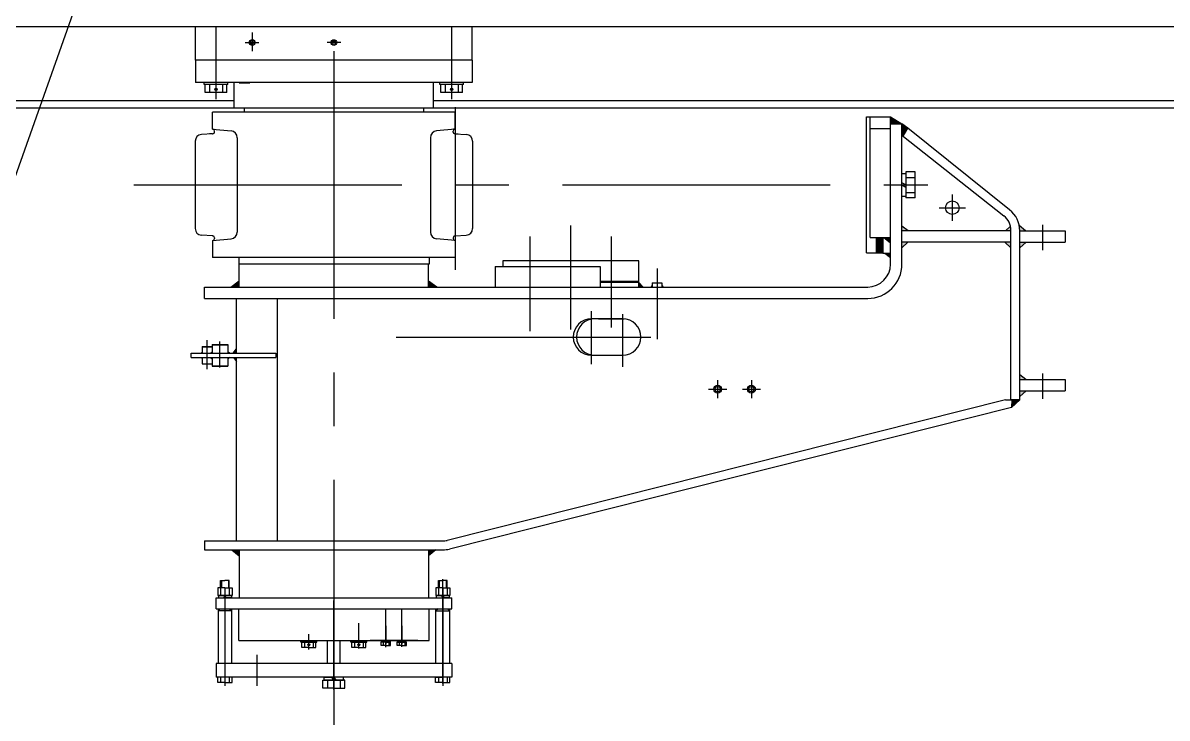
# Model space of a CAD drawing. Header units: millimetres. Extents: x -44903 to -2851, y -697 to 17820.
# Drawn here: x -34604 to -31400, y 4479 to 6426 of the extents above; entities that cross this region are included whole.
import ezdxf

# ---------------------------------------------------------------- set-up
doc = ezdxf.new("R2010")
doc.units = ezdxf.units.MM
doc.header["$LTSCALE"] = 600
doc.linetypes.add('F', pattern=[0.75, 0.5, -0.25])
doc.linetypes.add('G', pattern=[2, 1.25, -0.25, 0.25, -0.25])
for name, color, linetype in [('01', 7, 'Continuous'), ('02', 1, 'Continuous'), ('04', 2, 'F'), ('05', 142, 'G')]:
    doc.layers.add(name, color=color, linetype=linetype)

# ---------------------------------------------------------------- blocks, each defined once
blk = doc.blocks.new('*U146')
at = {"layer": '01'}
for p, q in [((-27.2, 9), (-27.2, 0)), ((0, 9), (-27.2, 9)), ((-27.2, 0), (0, 0)), ((0, 0), (-5.2, 9)), ((0, 9), (5.2, 0)), ((0, 9), (27.2, 9)), ((27.2, 0), (0, 0)), ((27.2, 9), (27.2, 0))]:
    blk.add_line(p, q, dxfattribs=at)
at = {"layer": '05'}
blk.add_line((0, 11.1), (0, -2.1), dxfattribs=at)
blk = doc.blocks.new('*U145')
at = {"layer": '01'}
for p, q in [((-18.3, 6), (-18.3, 0)), ((0, 6), (-18.3, 6)), ((-18.3, 0), (0, 0)), ((0, 0), (-3.5, 6)), ((0, 6), (3.5, 0)), ((0, 6), (18.3, 6)), ((18.3, 0), (0, 0)), ((18.3, 6), (18.3, 0))]:
    blk.add_line(p, q, dxfattribs=at)
at = {"layer": '05'}
blk.add_line((0, 8.1), (0, -2.1), dxfattribs=at)
blk = doc.blocks.new('*U144')
at = {"layer": '01'}
for p, q in [((-21.5, 0), (-21.5, 19.8)), ((-21.5, 19.8), (0, 19.8)), ((-21.5, 12), (0, 12)), ((0, 19.8), (0, 0)), ((0, -19.8), (0, 0)), ((-21.5, 0), (-21.5, -19.8)), ((-21.5, -12), (0, -12)), ((-21.5, -19.8), (0, -19.8))]:
    blk.add_line(p, q, dxfattribs=at)
at = {"layer": '05'}
blk.add_line((-22.6, 0), (1.1, 0), dxfattribs=at)
blk = doc.blocks.new('*U142')
at = {"layer": '01'}
for p, q in [((-12.2, 4.1), (-12.2, 0)), ((0, 4.1), (-12.2, 4.1)), ((-12.2, 0), (0, 0)), ((0, 0), (-2.4, 4.1)), ((0, 4.1), (2.4, 0)), ((0, 4.1), (12.2, 4.1)), ((12.2, 0), (0, 0)), ((12.2, 4.1), (12.2, 0))]:
    blk.add_line(p, q, dxfattribs=at)
at = {"layer": '05'}
blk.add_line((0, 6.2), (0, -2.1), dxfattribs=at)

msp = doc.modelspace()

# ---------------------------------------------------------------- hatches: boundary and pattern name
at = {"layer": '01'}
for points in [[(-32142.2044, 6143.469), (-32174.2044, 6162.469), (-32174.2044, 6143.469)], [(-32125.8942, 6130.8421), (-32142.2044, 6143.469), (-32142.2044, 6111.469), (-32139.261, 6109.1401)], [(-32193.0041, 5825.469), (-32174.2044, 5809.8322), (-32174.2044, 5825.469)], [(-32174.2044, 5768.853), (-32174.2044, 5781.469), (-32190.2044, 5781.469)], [(-34021.7044, 5686.469), (-33998.2044, 5702.4606), (-33998.2044, 5686.469)], [(-34021.7044, 5686.469), (-33998.2044, 5702.4606), (-33998.2044, 5686.469)], [(-33444.7044, 5686.469), (-33468.2044, 5702.4606), (-33468.2044, 5686.469)], [(-33444.7044, 5686.469), (-33468.2044, 5702.4606), (-33468.2044, 5686.469)], [(-32879.2044, 5686.469), (-32867.335, 5686.469), (-32879.2044, 5698.969)], [(-32845.8431, 5686.469), (-32841.6044, 5690.4661), (-32841.6044, 5686.469)], [(-32814.8044, 5686.469), (-32810.5657, 5686.469), (-32814.8044, 5690.4661)], [(-34105.1647, 5501.469), (-34102.1505, 5504.4486), (-34102.1505, 5501.469)], [(-34105.1647, 5500.8972), (-34102.1505, 5503.8768), (-34102.1505, 5500.8972)], [(-34105.1647, 5489.469), (-34102.1505, 5486.4894), (-34102.1505, 5489.469)], [(-34105.1647, 5488.8972), (-34102.1505, 5485.9176), (-34102.1505, 5488.8972)], [(-31812.2044, 5370.606), (-31834.9421, 5370.606), (-31834.9421, 5370.3242), (-31835.2712, 5349.1018)], [(-34018.7044, 4950.469), (-33998.2044, 4950.469), (-33998.2044, 4933.8869)], [(-34018.7044, 4950.469), (-33998.2044, 4950.469), (-33998.2044, 4933.8869)], [(-33447.7044, 4950.469), (-33468.2044, 4950.469), (-33468.2044, 4933.8869)], [(-33447.7044, 4950.469), (-33468.2044, 4950.469), (-33468.2044, 4933.8869)]]:
    msp.add_hatch(color=256, dxfattribs=at).paths.add_polyline_path(points)
at = {"layer": '01', "linetype": 'Continuous'}
h = msp.add_hatch(color=7, dxfattribs=at)
h.paths.add_polyline_path([(-32142.2044, 5856.7594), (-32142.2044, 5843.606), (-32124.9669, 5843.606)])
h.paths.add_polyline_path([(-32142.2044, 5795.7084), (-32125.3996, 5811.606), (-32142.2044, 5811.606)])
at = {"layer": '01'}
h = msp.add_hatch(color=256, dxfattribs=at)
edge = h.paths.add_edge_path()
edge.add_line((-31852.733, 5843.606), (-31837.2044, 5843.606))
edge.add_line((-31837.2044, 5843.606), (-31837.2044, 5845.469))
edge.add_ellipse((-31888.2044, 5845.469), major_axis=(-36.0624, 36.0624), ratio=1, start_angle=225, end_angle=238.224404)
edge.add_line((-31838.5569, 5857.136), (-31852.733, 5843.606))
h.paths.add_polyline_path([(-31837.2044, 5795.7914), (-31837.2044, 5811.606), (-31854.5586, 5811.606)])
h = msp.add_hatch(color=256, dxfattribs=at)
edge = h.paths.add_edge_path()
edge.add_line((-31796.1972, 5843.606), (-31813.6667, 5858.4428))
edge.add_ellipse((-31888.2044, 5843.606), major_axis=(-53.7401, 53.7401), ratio=1, start_angle=225, end_angle=236.2576665, ccw=False)
edge.add_line((-31812.2044, 5843.606), (-31796.1972, 5843.606))
h.paths.add_polyline_path([(-31794.8503, 5811.606), (-31812.2044, 5811.606), (-31812.2044, 5795.7914)])
h = msp.add_hatch(color=256, dxfattribs=at)
h.paths.add_polyline_path([(-34015.0724, 5501.469), (-34006.2044, 5501.469), (-34006.2044, 5513.0889)])
h.paths.add_polyline_path([(-34014.3545, 5489.469), (-34006.2044, 5477.5287), (-34006.2044, 5489.469)])
h = msp.add_hatch(color=256, dxfattribs=at)
h.paths.add_polyline_path([(-34078.7139, 5501.469), (-34074.0398, 5505.2077), (-34074.0398, 5501.469)])
h.paths.add_polyline_path([(-34078.8186, 5489.469), (-34074.0398, 5489.469), (-34074.0398, 5485.2019)])
h = msp.add_hatch(color=256, dxfattribs=at)
h.paths.add_polyline_path([(-34078.7139, 5500.8972), (-34074.0398, 5504.6359), (-34074.0398, 5500.8972)])
h.paths.add_polyline_path([(-34078.8186, 5488.8972), (-34074.0398, 5488.8972), (-34074.0398, 5484.6302)])
h = msp.add_hatch(color=256, dxfattribs=at)
h.paths.add_polyline_path([(-34030.0398, 5505.2077), (-34030.0398, 5501.469), (-34025.3657, 5501.469)])
h.paths.add_polyline_path([(-34030.0398, 5489.469), (-34030.0398, 5485.2019), (-34025.261, 5489.469)])
h = msp.add_hatch(color=256, dxfattribs=at)
h.paths.add_polyline_path([(-34030.0398, 5504.6359), (-34030.0398, 5500.8972), (-34025.3657, 5500.8972)])
h.paths.add_polyline_path([(-34030.0398, 5488.8972), (-34030.0398, 5484.6302), (-34025.261, 5488.8972)])
h = msp.add_hatch(color=256, dxfattribs=at)
h.paths.add_polyline_path([(-31795.0974, 5427.606), (-31812.2044, 5440.8578), (-31812.2044, 5427.606)])
h.paths.add_polyline_path([(-31794.8503, 5395.606), (-31812.2044, 5395.606), (-31812.2044, 5379.7914)])
h = msp.add_hatch(color=256, dxfattribs=at)
h.paths.add_polyline_path([(-34057.2044, 4779.469), (-34057.2044, 4785.469), (-34051.2044, 4785.469)])
h.paths.add_polyline_path([(-34025.2044, 4785.469), (-34019.2044, 4785.469), (-34019.2044, 4779.469)])
h = msp.add_hatch(color=256, dxfattribs=at)
h.paths.add_polyline_path([(-33409.2044, 4779.469), (-33409.2044, 4785.469), (-33415.2044, 4785.469)])
h.paths.add_polyline_path([(-33441.2044, 4785.469), (-33447.2044, 4785.469), (-33447.2044, 4779.469)])

# ---------------------------------------------------------------- linework, layer by layer
for p, q in [((-34072.9644, 6128.069), (-34072.9644, 6175.669)), ((-33393.4444, 6128.069), (-33393.4444, 6175.669)), ((-34072.9644, 6128.069), (-34020.9485, 6123.5182)), ((-34067.1044, 6120.369), (-34067.1044, 6122.9747)), ((-33393.4444, 6128.069), (-33445.4604, 6123.5182)), ((-33399.3044, 6120.369), (-33399.3044, 6122.9747)), ((-34121.4344, 6094.6919), (-34121.4344, 5850.2461)), ((-34072.9644, 6115.369), (-34104.0904, 6113.6196)), ((-34072.9644, 6115.369), (-34072.1044, 6115.369)), ((-34003.6044, 6104.5905), (-34003.6044, 5840.3475)), ((-33462.8044, 6104.5905), (-33462.8044, 5840.3475)), ((-33393.4444, 6115.369), (-33394.3044, 6115.369)), ((-33393.4444, 6115.369), (-33362.3185, 6113.6196)), ((-33344.9744, 6094.6919), (-33344.9744, 5850.2461)), ((-34072.9644, 5829.569), (-34104.0904, 5831.3184)), ((-34072.9644, 5829.569), (-34072.1044, 5829.569)), ((-34072.9644, 5816.869), (-34020.9485, 5821.4198)), ((-34072.9644, 5816.869), (-34072.9644, 5769.269)), ((-34067.1044, 5824.569), (-34067.1044, 5821.9633)), ((-33393.4444, 5816.869), (-33445.4604, 5821.4198)), ((-33399.3044, 5824.569), (-33399.3044, 5821.9633)), ((-33393.4444, 5829.569), (-33394.3044, 5829.569)), ((-33393.4444, 5829.569), (-33362.3185, 5831.3184)), ((-33393.4444, 5816.869), (-33393.4444, 5769.269))]:
    msp.add_line(p, q)
for centre, radius, start, end in [((-34072.1044, 6120.369), 5, 270, 0), ((-34072.1044, 6122.9747), 5, 0, 85), ((-34022.6044, 6104.5905), 19, 0, 85), ((-33443.8044, 6104.5905), 19, 95, 180), ((-33394.3044, 6122.9747), 5, 95, 180), ((-33394.3044, 6120.369), 5, 180, 270), ((-34102.4344, 6094.6919), 19, 95, 180), ((-33363.9744, 6094.6919), 19, 0, 85), ((-33363.9744, 6094.6919), 19, 0, 85), ((-34102.4344, 5850.2461), 19, 180, 265), ((-34022.6044, 5840.3475), 19, 275, 0), ((-33443.8044, 5840.3475), 19, 180, 265), ((-33363.9744, 5850.2461), 19, 275, 0), ((-34072.1044, 5824.569), 5, 0, 90), ((-34072.1044, 5821.9633), 5, 275, 0), ((-33394.3044, 5824.569), 5, 90, 180), ((-33394.3044, 5821.9633), 5, 180, 265)]:
    msp.add_arc(centre, radius, start, end)
for p, q in [((-35613.2044, 6415.969), (-26799.5653, 6415.969)), ((-34120.2044, 6321.669), (-34120.2044, 6258.669)), ((-33346.2044, 6321.669), (-33346.2044, 6258.669)), ((-33346.2044, 6258.669), (-34120.2044, 6258.669)), ((-34096.2044, 6253.669), (-34096.2044, 6258.669)), ((-34030.2044, 6253.669), (-34096.2044, 6253.669)), ((-34093.5994, 6231.169), (-34093.5994, 6253.669)), ((-34081.2044, 6253.669), (-34081.2044, 6231.169)), ((-34045.2044, 6253.669), (-34045.2044, 6231.169)), ((-34032.8094, 6231.169), (-34032.8094, 6253.669)), ((-34030.2044, 6253.669), (-34030.2044, 6258.669)), ((-34012.7044, 6188.469), (-34012.7044, 6258.669)), ((-33998.2044, 6258.469), (-33968.7044, 6258.469)), ((-33453.7044, 6188.469), (-33453.7044, 6258.669)), ((-33436.2044, 6253.669), (-33436.2044, 6258.669)), ((-33370.2044, 6253.669), (-33436.2044, 6253.669)), ((-33433.5994, 6231.169), (-33433.5994, 6253.669)), ((-33421.2044, 6253.669), (-33421.2044, 6231.169)), ((-33385.2044, 6253.669), (-33385.2044, 6231.169)), ((-33372.8094, 6231.169), (-33372.8094, 6253.669)), ((-33370.2044, 6253.669), (-33370.2044, 6258.669)), ((-34032.8094, 6231.169), (-34093.5994, 6231.169)), ((-33372.8094, 6231.169), (-33433.5994, 6231.169)), ((-33983.9544, 6188.469), (-33983.9544, 6175.669)), ((-33482.4544, 6188.469), (-33482.4544, 6175.669)), ((-32174.2044, 6162.469), (-32142.2044, 6143.469)), ((-32125.8942, 6130.8421), (-32142.2044, 6143.469)), ((-32142.2044, 6111.469), (-31856.5598, 5885.4642)), ((-32142.2044, 6004.219), (-32131.7044, 6004.219)), ((-32131.7044, 6008.479), (-32131.7044, 5936.459)), ((-32131.7044, 5993.469), (-32105.7044, 5993.469)), ((-32131.7044, 5972.469), (-32142.2044, 5978.5312)), ((-32142.2044, 5972.469), (-32131.7044, 5966.4068)), ((-32142.2044, 5940.719), (-32131.7044, 5940.719)), ((-32131.7044, 5951.469), (-32105.7044, 5951.469)), ((-31837.2044, 5843.606), (-32142.2044, 5843.606)), ((-31852.733, 5843.606), (-31838.5569, 5857.136)), ((-31837.2044, 5370.606), (-31837.2044, 5845.469)), ((-31796.1972, 5843.606), (-31813.6667, 5858.4428)), ((-31812.2044, 5370.606), (-31812.2044, 5843.606)), ((-31812.2044, 5843.606), (-31685.2044, 5843.606)), ((-31685.2044, 5843.606), (-31685.2044, 5811.606)), ((-32214.2044, 5825.469), (-32214.2044, 5781.969)), ((-32212.7044, 5825.469), (-32212.7044, 5781.969)), ((-32211.2044, 5825.469), (-32211.2044, 5781.969)), ((-32209.7044, 5825.469), (-32209.7044, 5781.969)), ((-32208.2044, 5825.469), (-32208.2044, 5781.969)), ((-32206.7044, 5825.469), (-32206.7044, 5781.969)), ((-32205.2044, 5825.469), (-32205.2044, 5781.969)), ((-32203.7044, 5825.469), (-32203.7044, 5781.969)), ((-32202.2044, 5825.469), (-32202.2044, 5781.969)), ((-32200.7044, 5825.469), (-32200.7044, 5781.969)), ((-32199.2044, 5825.469), (-32199.2044, 5781.969)), ((-32197.7044, 5825.469), (-32197.7044, 5781.969)), ((-32196.2044, 5825.469), (-32196.2044, 5781.469)), ((-32193.0041, 5825.469), (-32174.2044, 5809.8322)), ((-31837.2044, 5811.606), (-32142.2044, 5811.606)), ((-31854.5586, 5811.606), (-31837.2044, 5795.7914)), ((-31794.8503, 5811.606), (-31812.2044, 5795.7914)), ((-31812.2044, 5811.606), (-31685.2044, 5811.606)), ((-32190.2044, 5781.469), (-32174.2044, 5768.853)), ((-33281.2152, 5743.469), (-33281.2152, 5686.469)), ((-32987.2152, 5743.469), (-32987.2152, 5686.469)), ((-33444.7044, 5686.469), (-33468.2044, 5702.4606)), ((-32879.2044, 5698.969), (-32867.335, 5686.469)), ((-32841.6044, 5690.4661), (-32845.8431, 5686.469)), ((-32814.8044, 5690.4661), (-32810.5657, 5686.469)), ((-33890.7736, 4975.469), (-33890.7736, 5654.469)), ((-32924.6146, 5597.469), (-33011.7201, 5597.469)), ((-34102.1505, 5519.469), (-34074.0398, 5519.469)), ((-34102.1505, 5518.8972), (-34074.0398, 5518.8972)), ((-34074.0398, 5525.469), (-34030.0398, 5525.469)), ((-34074.0398, 5524.8972), (-34030.0398, 5524.8972)), ((-34015.0724, 5501.469), (-34006.2044, 5513.0889)), ((-34133.2044, 5489.469), (-34133.2044, 5501.469)), ((-34105.1647, 5501.469), (-34102.1505, 5504.4486)), ((-34105.1647, 5500.8972), (-34102.1505, 5503.8768)), ((-34105.1647, 5489.469), (-34102.1505, 5486.4894)), ((-34105.1647, 5488.8972), (-34102.1505, 5485.9176)), ((-34078.8186, 5489.469), (-34074.0398, 5485.2019)), ((-34078.8186, 5488.8972), (-34074.0398, 5484.6302)), ((-34078.7139, 5501.469), (-34074.0398, 5505.2077)), ((-34078.7139, 5500.8972), (-34074.0398, 5504.6359)), ((-34025.3657, 5501.469), (-34030.0398, 5505.2077)), ((-34025.3657, 5500.8972), (-34030.0398, 5504.6359)), ((-34025.261, 5489.469), (-34030.0398, 5485.2019)), ((-34025.261, 5488.8972), (-34030.0398, 5484.6302)), ((-34014.3545, 5489.469), (-34006.2044, 5477.5287)), ((-33011.7201, 5495.469), (-32924.6146, 5495.469)), ((-34102.1505, 5471.469), (-34074.0398, 5471.469)), ((-34102.1505, 5470.8972), (-34074.0398, 5470.8972)), ((-34074.0398, 5465.469), (-34030.0398, 5465.469)), ((-34074.0398, 5464.8972), (-34030.0398, 5464.8972)), ((-31795.0974, 5427.606), (-31812.2044, 5440.8578)), ((-31812.2044, 5427.606), (-31685.2044, 5427.606)), ((-31685.2044, 5427.606), (-31685.2044, 5395.606)), ((-31794.8503, 5395.606), (-31812.2044, 5379.7914)), ((-31812.2044, 5395.606), (-31685.2044, 5395.606)), ((-31852.5263, 5370.538), (-33415.7542, 4977.012)), ((-31852.5263, 5370.538), (-31834.9421, 5370.3242)), ((-31812.2044, 5370.606), (-31837.2044, 5370.606)), ((-31812.2044, 5370.606), (-31835.2712, 5349.1018)), ((-31834.9421, 5370.3242), (-31835.2712, 5349.1018)), ((-31834.9421, 5370.3242), (-31834.9421, 5370.606)), ((-31835.2712, 5349.1018), (-33409.6511, 4952.7684)), ((-34095.2044, 4975.469), (-34095.2044, 4950.469)), ((-34095.2044, 4975.469), (-33428.2044, 4975.469)), ((-34095.2044, 4950.469), (-33428.2044, 4950.469)), ((-34018.7044, 4950.469), (-33998.2044, 4933.8869)), ((-33447.7044, 4950.469), (-33468.2044, 4933.8869)), ((-34050.2044, 4864.469), (-34038.2044, 4864.469)), ((-34050.2044, 4843.969), (-34050.2044, 4864.469)), ((-34026.2044, 4864.469), (-34038.2044, 4864.469)), ((-34026.2044, 4843.969), (-34026.2044, 4864.469)), ((-33440.2044, 4864.469), (-33428.2044, 4864.469)), ((-33440.2044, 4843.969), (-33440.2044, 4864.469)), ((-33416.2044, 4864.469), (-33428.2044, 4864.469)), ((-33416.2044, 4843.969), (-33416.2044, 4864.469)), ((-34063.2044, 4816.469), (-33733.2044, 4816.469)), ((-34063.2044, 4785.469), (-34063.2044, 4816.469)), ((-33733.2044, 4816.469), (-33403.2044, 4816.469)), ((-33403.2044, 4785.469), (-33403.2044, 4816.469)), ((-34057.2044, 4785.469), (-34057.2044, 4632.469)), ((-34019.2044, 4632.469), (-34019.2044, 4785.469)), ((-33447.2044, 4632.469), (-33447.2044, 4785.469)), ((-33409.2044, 4785.469), (-33409.2044, 4632.469)), ((-33825.2044, 4692.469), (-33825.2044, 4696.469)), ((-33803.2044, 4692.469), (-33825.2044, 4692.469)), ((-33822.9794, 4692.469), (-33803.2044, 4692.469)), ((-33822.9794, 4677.469), (-33822.9794, 4692.469)), ((-33815.2044, 4692.469), (-33815.2044, 4677.469)), ((-33783.4294, 4692.469), (-33803.2044, 4692.469)), ((-33803.2044, 4692.469), (-33781.2044, 4692.469)), ((-33791.2044, 4692.469), (-33791.2044, 4677.469)), ((-33783.4294, 4677.469), (-33783.4294, 4692.469)), ((-33781.2044, 4692.469), (-33781.2044, 4696.469)), ((-33751.2044, 4632.469), (-33751.2044, 4696.469)), ((-33715.2044, 4632.469), (-33715.2044, 4696.469)), ((-33685.2044, 4692.469), (-33685.2044, 4696.469)), ((-33663.2044, 4692.469), (-33685.2044, 4692.469)), ((-33682.9794, 4692.469), (-33663.2044, 4692.469)), ((-33682.9794, 4677.469), (-33682.9794, 4692.469)), ((-33675.2044, 4692.469), (-33675.2044, 4677.469)), ((-33643.4294, 4692.469), (-33663.2044, 4692.469)), ((-33663.2044, 4692.469), (-33641.2044, 4692.469)), ((-33651.2044, 4692.469), (-33651.2044, 4677.469)), ((-33643.4294, 4677.469), (-33643.4294, 4692.469)), ((-33641.2044, 4692.469), (-33641.2044, 4696.469)), ((-33498.2044, 4696.469), (-33631.2044, 4696.469)), ((-33600.2894, 4682.369), (-33600.2894, 4692.369)), ((-33587.2044, 4682.369), (-33600.2894, 4682.369)), ((-33595.2044, 4692.369), (-33595.2044, 4682.369)), ((-33595.2044, 4692.369), (-33595.2044, 4682.369)), ((-33574.1194, 4692.369), (-33587.2044, 4692.369)), ((-33587.2044, 4682.369), (-33574.1194, 4682.369)), ((-33579.2044, 4692.369), (-33579.2044, 4682.369)), ((-33574.1194, 4682.369), (-33574.1194, 4692.369)), ((-33555.7894, 4692.369), (-33542.7044, 4692.369)), ((-33555.7894, 4682.369), (-33555.7894, 4692.369)), ((-33542.7044, 4682.369), (-33555.7894, 4682.369)), ((-33550.7044, 4692.369), (-33550.7044, 4682.369)), ((-33529.6194, 4692.369), (-33542.7044, 4692.369)), ((-33542.7044, 4682.369), (-33529.6194, 4682.369)), ((-33534.7044, 4692.369), (-33534.7044, 4682.369)), ((-33529.6194, 4682.369), (-33529.6194, 4692.369)), ((-33803.2044, 4677.469), (-33822.9794, 4677.469)), ((-33803.2044, 4677.469), (-33783.4294, 4677.469)), ((-33663.2044, 4677.469), (-33682.9794, 4677.469)), ((-33663.2044, 4677.469), (-33643.4294, 4677.469)), ((-33403.2044, 4632.469), (-34063.2044, 4632.469)), ((-34063.2044, 4632.469), (-34063.2044, 4594.469)), ((-33403.2044, 4632.469), (-33403.2044, 4594.469)), ((-33403.2044, 4594.469), (-34063.2044, 4594.469)), ((-34058.1944, 4579.469), (-34058.1944, 4594.469)), ((-34050.2044, 4594.469), (-34050.2044, 4579.469)), ((-34026.2044, 4594.469), (-34026.2044, 4579.469)), ((-34018.2144, 4579.469), (-34018.2144, 4594.469)), ((-33763.5994, 4585.469), (-33733.2044, 4585.469)), ((-33763.5994, 4562.969), (-33763.5994, 4585.469)), ((-33751.2044, 4585.469), (-33751.2044, 4562.969)), ((-33702.8094, 4585.469), (-33733.2044, 4585.469)), ((-33715.2044, 4585.469), (-33715.2044, 4562.969)), ((-33702.8094, 4562.969), (-33702.8094, 4585.469)), ((-33448.1944, 4594.469), (-33428.2044, 4594.469)), ((-33448.1944, 4579.469), (-33448.1944, 4594.469)), ((-33440.2044, 4594.469), (-33440.2044, 4579.469)), ((-33408.2144, 4594.469), (-33428.2044, 4594.469)), ((-33416.2044, 4594.469), (-33416.2044, 4579.469)), ((-33408.2144, 4579.469), (-33408.2144, 4594.469)), ((-34038.2044, 4579.469), (-34058.1944, 4579.469)), ((-34038.2044, 4579.469), (-34018.2144, 4579.469)), ((-33733.2044, 4562.969), (-33763.5994, 4562.969)), ((-33733.2044, 4562.969), (-33702.8094, 4562.969)), ((-33428.2044, 4579.469), (-33448.1944, 4579.469)), ((-33428.2044, 4579.469), (-33408.2144, 4579.469))]:
    msp.add_line(p, q, dxfattribs=at)
at = {"layer": '01', "color": 7, "linetype": 'Continuous'}
for p, q in [((-34120.4544, 6321.669), (-34120.4544, 6415.969)), ((-33345.9544, 6321.669), (-33345.9544, 6415.969)), ((-33345.9544, 6321.669), (-34120.4544, 6321.669)), ((-36297.2501, 6208.469), (-34012.7044, 6208.469)), ((-36286.5771, 6188.469), (-33733.2044, 6188.469)), ((-33733.2044, 6188.469), (-24779.4305, 6188.469)), ((-33453.7044, 6208.469), (-24775.2938, 6208.469)), ((-33393.4444, 6175.669), (-34072.9644, 6175.669)), ((-32241.2044, 6162.969), (-32174.2044, 6162.969)), ((-32241.2044, 6162.469), (-32174.2044, 6162.469)), ((-32241.1444, 5781.969), (-32241.1444, 6162.969)), ((-32231.2044, 5825.469), (-32231.2044, 6162.469)), ((-32174.2044, 5750.469), (-32174.2044, 6162.969)), ((-32231.2044, 6130.469), (-32174.2044, 6130.469)), ((-32174.2044, 6143.469), (-32142.2044, 6143.469)), ((-32142.2044, 5750.469), (-32142.2044, 6143.469)), ((-32139.261, 6109.1401), (-32125.8942, 6130.8421)), ((-31840.7585, 5902.9767), (-32125.8942, 6130.8421)), ((-32105.7044, 6008.479), (-32131.7044, 6008.479)), ((-32105.7044, 5936.459), (-32105.7044, 6008.479)), ((-32105.7044, 5936.459), (-32131.7044, 5936.459)), ((-32124.9669, 5843.606), (-32142.2044, 5856.7594)), ((-32231.2044, 5825.469), (-32174.2044, 5825.469)), ((-32125.3996, 5811.606), (-32142.2044, 5795.7084)), ((-33393.4444, 5769.269), (-34072.9644, 5769.269)), ((-33999.7044, 5769.269), (-33999.7044, 5750.469)), ((-33466.7044, 5769.269), (-33466.7044, 5750.469)), ((-32241.2044, 5781.969), (-32196.2044, 5781.969)), ((-32196.2044, 5781.469), (-32174.2044, 5781.469)), ((-33466.7044, 5750.469), (-33999.7044, 5750.469)), ((-33998.2044, 5686.469), (-33998.2044, 5750.469)), ((-33468.2044, 5686.469), (-33468.2044, 5750.469)), ((-33281.2152, 5743.469), (-32987.2152, 5743.469)), ((-32879.2044, 5759.969), (-33260.2044, 5759.969)), ((-33260.2044, 5759.969), (-33260.2044, 5743.469)), ((-32879.2044, 5686.469), (-32879.2044, 5759.969)), ((-34095.2044, 5686.469), (-32238.2044, 5686.469)), ((-34095.2044, 5654.469), (-34095.2044, 5686.469)), ((-34021.7044, 5686.469), (-33998.2044, 5703.5504)), ((-32879.2044, 5701.969), (-32987.2152, 5701.969)), ((-32879.2044, 5699.469), (-32987.2152, 5699.469)), ((-32841.6044, 5698.469), (-32841.6044, 5686.469)), ((-32841.6044, 5698.469), (-32814.8044, 5698.469)), ((-32814.8044, 5698.469), (-32814.8044, 5686.469)), ((-34095.2044, 5654.469), (-32238.2044, 5654.469)), ((-34006.2044, 5501.469), (-34006.2044, 5654.469)), ((-32992.2144, 5595.969), (-32992.2144, 5597.469)), ((-32920.1944, 5595.969), (-32992.2144, 5595.969)), ((-32977.2044, 5597.469), (-32977.2044, 5595.969)), ((-32935.2044, 5597.469), (-32935.2044, 5595.969)), ((-32920.1944, 5595.969), (-32920.1944, 5597.2771)), ((-34102.1505, 5519.469), (-34102.1505, 5500.8972)), ((-34074.0398, 5525.469), (-34074.0398, 5500.8972)), ((-34030.0398, 5525.469), (-34030.0398, 5500.8972)), ((-34133.2044, 5501.469), (-33895.5137, 5501.469)), ((-34133.2044, 5489.469), (-33895.5137, 5489.469)), ((-34102.1505, 5489.469), (-34102.1505, 5470.8972)), ((-34074.0398, 5489.469), (-34074.0398, 5464.8972)), ((-34030.0398, 5489.469), (-34030.0398, 5464.8972)), ((-34006.2044, 4975.469), (-34006.2044, 5489.469)), ((-33895.5137, 5501.469), (-33895.5137, 5489.469)), ((-33998.2044, 4950.469), (-33998.2044, 4816.469)), ((-33468.2044, 4950.469), (-33468.2044, 4816.469)), ((-34063.2044, 4785.469), (-33733.2044, 4785.469)), ((-34051.2044, 4785.469), (-34057.2044, 4779.469)), ((-34019.2044, 4779.469), (-34057.2044, 4779.469)), ((-34025.2044, 4785.469), (-34019.2044, 4779.469)), ((-33999.7044, 4696.469), (-33999.7044, 4785.469)), ((-33952.2044, 4785.469), (-33733.2044, 4785.469)), ((-33733.2044, 4785.469), (-33403.2044, 4785.469)), ((-33543.2044, 4785.469), (-33514.2044, 4785.469)), ((-33466.7044, 4696.469), (-33466.7044, 4785.469)), ((-33441.2044, 4785.469), (-33447.2044, 4779.469)), ((-33447.2044, 4779.469), (-33409.2044, 4779.469)), ((-33415.2044, 4785.469), (-33409.2044, 4779.469)), ((-33999.7044, 4696.469), (-33733.2044, 4696.469)), ((-33733.2044, 4696.469), (-33466.7044, 4696.469))]:
    msp.add_line(p, q, dxfattribs=at)
for centre, radius in [((-33961.7044, 6370.969), 8.0119), ((-33733.2044, 6370.969), 8.0119), ((-33961.7044, 6370.969), 5), ((-33733.2044, 6370.969), 5), ((-34063.2044, 6239.8603), 3), ((-33403.2044, 6239.8603), 3), ((-32001.2044, 5908.469), 19), ((-33803.2044, 4684.8115), 3), ((-33663.2044, 4684.8115), 3)]:
    msp.add_circle(centre, radius, dxfattribs=at)
at = {"layer": '01'}
for centre, radius in [((-32658.4461, 5400.469), 11), ((-32658.4461, 5400.469), 7.472), ((-32563.8933, 5400.469), 11), ((-32563.8933, 5400.469), 7.472)]:
    msp.add_circle(centre, radius, dxfattribs=at)
at = {"layer": '01', "color": 7, "linetype": 'Continuous'}
for centre, radius, start, end in [((-31888.2044, 5843.606), 76, 0, 51.37), ((-32238.2044, 5750.469), 64, 270, 0), ((-32238.2044, 5750.469), 96, 270, 0)]:
    msp.add_arc(centre, radius, start, end, dxfattribs=at)
at = {"layer": '01'}
for centre, radius, start, end in [((-31888.2044, 5845.469), 51, 0, 51.6486155), ((-33011.7201, 5546.469), 51, 90, 270), ((-33002.3428, 5546.469), 51, 90, 270), ((-32924.6146, 5546.469), 51, 270, 90), ((-33428.2044, 5026.469), 51, 270, 284.13), ((-33428.2044, 5026.469), 51, 270, 284.13), ((-33428.2044, 5026.469), 76, 270, 284.13), ((-33428.2044, 5026.469), 76, 270, 284.13)]:
    msp.add_arc(centre, radius, start, end, dxfattribs=at)
at = {"layer": '02'}
for p, q in [((-34392.7037, 6653.8634), (-35053.3967, 4790.377)), ((-34047.8044, 4864.469), (-34047.8044, 4843.969)), ((-34028.6044, 4864.469), (-34028.6044, 4843.969)), ((-33437.8044, 4864.469), (-33437.8044, 4843.969)), ((-33418.6044, 4864.469), (-33418.6044, 4843.969))]:
    msp.add_line(p, q, dxfattribs=at)
at = {"layer": '02', "color": 1, "linetype": 'Continuous'}
for p, q in [((-34072.9644, 6128.069), (-34068.7001, 6128.069)), ((-33393.4444, 6128.069), (-33397.7087, 6128.069)), ((-34072.9644, 6115.369), (-34081.1069, 6115.369)), ((-33393.4444, 6115.369), (-33385.302, 6115.369))]:
    msp.add_line(p, q, dxfattribs=at)
at = {"layer": '05'}
for p, q in [((-33733.2044, 14746.9535), (-33733.2044, 4103.6544)), ((-34063.2044, 6212.4174), (-34063.2044, 6415.8007)), ((-33403.2044, 6212.4174), (-33403.2044, 6415.8007)), ((-33981.4791, 6370.969), (-33943.2759, 6370.969)), ((-33713.4297, 6370.969), (-33751.633, 6370.969)), ((-33393.5044, 6190.4171), (-33393.5044, 5734.9635)), ((-34292.9764, 5972.469), (-32069.4412, 5972.469)), ((-32001.2044, 5945.051), (-32001.2044, 5871.887)), ((-32037.7864, 5908.469), (-31964.6224, 5908.469)), ((-33070.2044, 5859.0025), (-33070.2044, 5567.8118)), ((-31748.7044, 5860.6452), (-31748.7044, 5789.5369)), ((-32828.2044, 5738.6122), (-32828.2044, 5540.0974)), ((-33011.7201, 5470.5961), (-33011.7201, 5618.4952)), ((-32924.6146, 5610.5007), (-32924.6146, 5462.6015)), ((-33558.6116, 5546.469), (-32845.1224, 5546.469)), ((-34087.6505, 5456.0957), (-34087.6505, 5537.6997)), ((-34052.0398, 5461.2857), (-34052.0398, 5533.8355)), ((-32658.4461, 5425.8413), (-32658.4461, 5375.0967)), ((-32563.8933, 5425.8413), (-32563.8933, 5375.0967)), ((-31748.7044, 5444.6452), (-31748.7044, 5373.5369)), ((-32683.8184, 5400.469), (-32633.0738, 5400.469)), ((-32589.2656, 5400.469), (-32538.5211, 5400.469)), ((-33428.2044, 4576.404), (-33428.2044, 4868.0179)), ((-34038.2044, 4831.6462), (-34038.2044, 4569.5305)), ((-33733.2044, 4559.904), (-33733.2044, 4809.0179)), ((-33428.2044, 4831.6462), (-33428.2044, 4569.6202)), ((-33587.2044, 4677.7834), (-33587.2044, 4784.9555)), ((-33542.7044, 4683.5835), (-33542.7044, 4784.9555)), ((-33663.2044, 4692.6335), (-33663.2044, 4744.9787)), ((-33542.7044, 4679.304), (-33542.7044, 4745.9179)), ((-33803.2044, 4671.4473), (-33803.2044, 4714.1469)), ((-33663.2044, 4674.404), (-33663.2044, 4718.8061)), ((-33587.2044, 4738.1017), (-33587.2044, 4686.4934)), ((-33542.7044, 4738.1017), (-33542.7044, 4686.4934)), ((-33948.872, 4656.3472), (-33948.872, 4569.6202))]:
    msp.add_line(p, q, dxfattribs=at)
at = {"layer": '05', "color": 142, "linetype": 'G'}
for p, q in [((-33961.7044, 6398.6818), (-33961.7044, 6346.4158)), ((-33184.2044, 5828.0565), (-33184.2044, 5563.0519)), ((-32956.2044, 5828.0565), (-32956.2044, 5572.8628))]:
    msp.add_line(p, q, dxfattribs=at)

# ---------------------------------------------------------------- block references
at = {"layer": '01', "extrusion": (0, 0, -1), "zscale": -1}
for name, p, rotation in [('*U144', (34038.2044, 4822.469), 270), ('*U145', (34038.2044, 4816.469), 359.9999999999996)]:
    msp.add_blockref(name, p, dxfattribs=dict(at, rotation=rotation))
at = {"layer": '01'}
for name, p, rotation in [('*U144', (-33428.2044, 4822.469), 270), ('*U146', (-33733.2044, 4594.469), 180.0000000000004)]:
    msp.add_blockref(name, p, dxfattribs=dict(at, rotation=rotation))
msp.add_blockref('*U145', (-33428.2044, 4816.469), dxfattribs=at)
at = {"layer": '04', "rotation": 180.0000000000004}
for p in [(-33587.2044, 4696.469), (-33542.7044, 4696.469)]:
    msp.add_blockref('*U142', p, dxfattribs=at)

doc.saveas('drawing.dxf')
